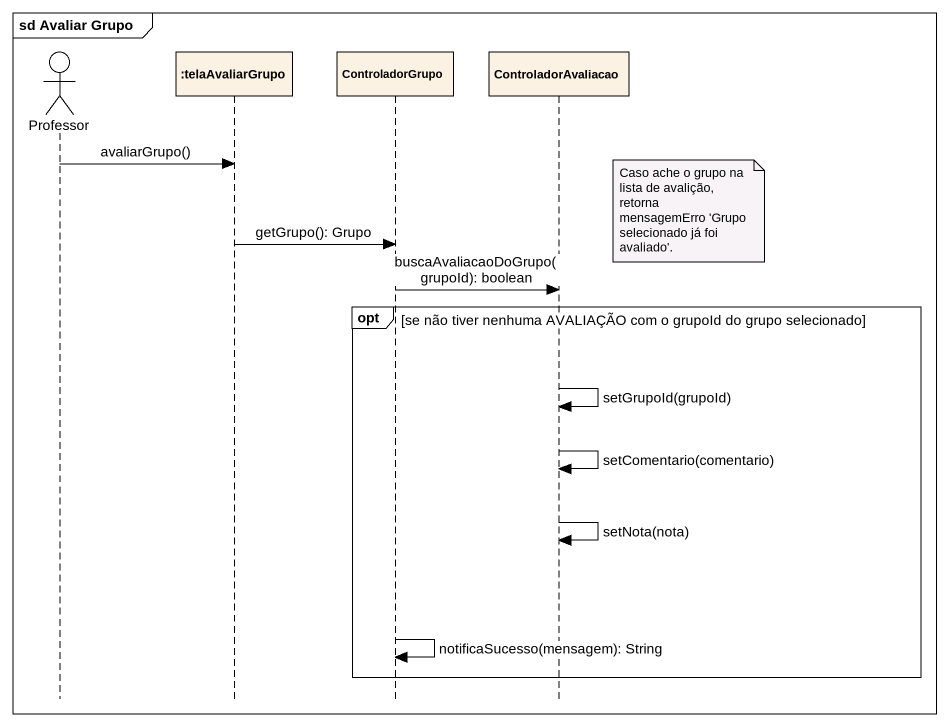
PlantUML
@startuml
mainframe sd Avaliar Grupo
hide footbox
actor Professor
participant ":telaAvaliarGrupo" as telaAvaliarGrupo
participant ControladorGrupo
participant ControladorAvaliacao

Professor -> telaAvaliarGrupo : avaliarGrupo()
note right of ControladorAvaliacao : Caso ache o grupo na lista de avalição, retorna mensagemErro 'Grupo selecionado já foi avaliado'.
telaAvaliarGrupo -> ControladorGrupo : getGrupo(): Grupo
ControladorGrupo -> ControladorAvaliacao : buscaAvaliacaoDoGrupo(grupoId): boolean
opt se não tiver nenhuma AVALIAÇÃO com o grupoId do grupo selecionado
  ControladorAvaliacao -> ControladorAvaliacao : setGrupoId(grupoId)
  ControladorAvaliacao -> ControladorAvaliacao : setComentario(comentario)
  ControladorAvaliacao -> ControladorAvaliacao : setNota(nota)
  ControladorGrupo -> ControladorGrupo : notificaSucesso(mensagem): String
end
@enduml
